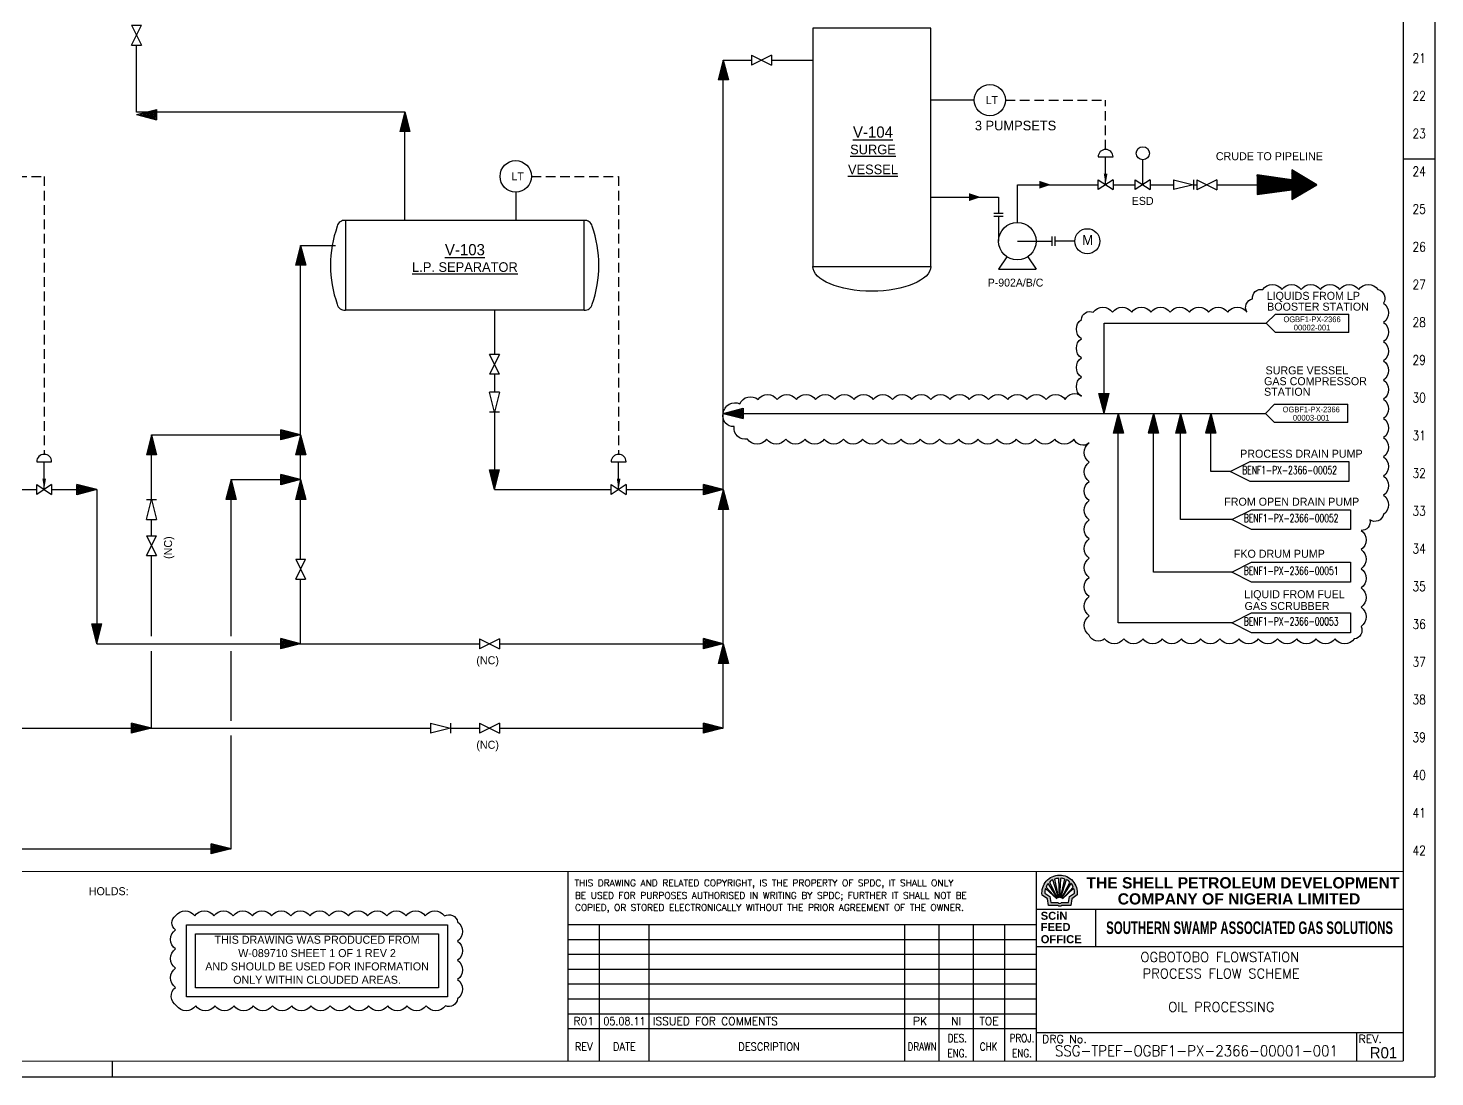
# Model space of a CAD drawing. Extents: x 2850 to 3666, y 110 to 684.
# Drawn here: x 3227 to 3666.4, y 110 to 437.7 of the extents above; entities that cross this region are included whole.
import ezdxf
from ezdxf.enums import TextEntityAlignment as Align

# ---------------------------------------------------------------- set-up
doc = ezdxf.new("R2010")
doc.units = 0
doc.header["$LTSCALE"] = 12
doc.header["$MEASUREMENT"] = 0
doc.linetypes.add('HIDDEN', pattern=[0.375, 0.25, -0.125])
for name, color, linetype in [('12', 32, 'Continuous'), ('3', 4, 'Continuous'), ('33', 33, 'Continuous'), ('5', 3, 'Continuous'), ('6', 6, 'Continuous'), ('DIMENSION', 7, 'Continuous'), ('GENERAL', 7, 'Continuous'), ('GRA', 7, 'Continuous'), ('TEXTS', 7, 'Continuous')]:
    doc.layers.add(name, color=color, linetype=linetype)
doc.styles.add('BALLTXT', font='ROMANS', dxfattribs={"width": 0.8})
doc.styles.add('NOST', font='swissb.ttf')
doc.styles.add('RESFT', font='romans')
doc.styles.add('ROMANS', font='ROMANS.shx')
doc.styles.add('SBLD', font='swissb.ttf')
doc.styles.add('SOI', font='soi.shx')
doc.styles.add('Std', font='simplex.shx')

# ---------------------------------------------------------------- blocks, each defined once
blk = doc.blocks.new('EP_A1.FEED')
at = {"linetype": 'Continuous'}
h = blk.add_hatch(color=1, dxfattribs=at)
h.paths.add_polyline_path([(699.05, 63.03, 0.450461), (693.62, 56.81), (695.3, 55.63), (695.66, 53.52), (698.52, 53.52, 0.401177), (699.71, 53.52), (702.56, 53.52), (702.92, 55.63), (704.56, 56.87, 0.450475)])
h.paths.add_polyline_path([(700.69, 61.72), (699.41, 55.95), (701.16, 61.51, -0.25627), (702.27, 60.73), (699.72, 55.83), (702.62, 60.38, -0.218552), (703.32, 59.27), (700, 55.64), (703.47, 58.83, -0.158008), (703.69, 57.42), (702.16, 56.31), (701.84, 54.43), (699.72, 54.43, -0.401154), (698.52, 54.43), (696.38, 54.43), (696.06, 56.31), (694.48, 57.42, -0.15899), (694.7, 58.83), (698.18, 55.64), (694.86, 59.27, -0.16174), (695.56, 60.38), (698.46, 55.83), (695.91, 60.73, -0.223475), (697.01, 61.51), (698.77, 55.95), (697.48, 61.72, -0.166601), (698.83, 62), (699.09, 55.99), (699.35, 62, -0.220437)], flags=16)
at = {"color": 4, "linetype": 'Continuous'}
for p, q in [((816.31, 573.67), (816.31, 0)), ((710.29, 52.39), (710.29, 40.7)), ((570.92, 4.91), (570.89, 47.6)), ((791.87, 13.87), (791.87, 4.91)), ((0, 0), (816.31, 0))]:
    blk.add_line(p, q, dxfattribs=at)
at = {"color": 4, "linetype": 'Continuous', "const_width": 0.393, "flags": 128}
for points in [[(806.48, 568.76), (806.48, 4.91)], [(9.82, 64.17), (806.48, 64.15)], [(545.5, 4.92), (545.5, 64.18)], [(691.8, 4.91), (691.8, 64.15)], [(9.82, 4.91), (806.48, 4.91)]]:
    blk.add_lwpolyline(points, dxfattribs=at)
at = {"color": 4, "linetype": 'Continuous', "flags": 128}
for points in [[(806.48, 286.84), (816.31, 286.84)], [(691.78, 52.39), (806.47, 52.39)], [(545.5, 47.6), (691.84, 47.6)], [(555.41, 4.91), (555.41, 47.6)], [(650.72, 4.91), (650.72, 47.6)], [(661.44, 4.91), (661.44, 47.6)], [(672.15, 4.91), (672.15, 47.6)], [(681.98, 4.91), (681.98, 47.6)], [(545.5, 42.95), (691.84, 42.95)], [(691.78, 40.7), (806.47, 40.7)], [(545.5, 38.31), (691.84, 38.31)], [(545.5, 33.67), (691.84, 33.67)], [(545.5, 29.02), (691.84, 29.02)], [(545.5, 29.02), (691.84, 29.02)], [(545.5, 24.38), (691.84, 24.38)], [(545.5, 19.73), (691.84, 19.73)], [(545.5, 15.09), (691.84, 15.09)], [(691.78, 13.87), (806.47, 13.87)]]:
    blk.add_lwpolyline(points, dxfattribs=at)
at = {"color": 1, "linetype": 'Continuous', "flags": 128}
blk.add_lwpolyline([(702.56, 53.52), (699.71, 53.52, -0.401177), (698.52, 53.52), (695.66, 53.52), (695.3, 55.63), (693.62, 56.81, -0.450461), (699.05, 63.03, -0.450475), (704.56, 56.87), (702.92, 55.63)], format="xyb", close=True, dxfattribs=at)
at = {"color": 2, "linetype": 'Continuous', "flags": 128}
blk.add_lwpolyline([(699.72, 54.43), (701.84, 54.43), (702.16, 56.31), (703.69, 57.42, 0.158008), (703.47, 58.83), (700, 55.64), (703.32, 59.27, 0.218552), (702.62, 60.38), (699.72, 55.83), (702.27, 60.73, 0.25627), (701.16, 61.51), (699.41, 55.95), (700.69, 61.72, 0.220437), (699.35, 62), (699.09, 55.99), (698.83, 62, 0.166601), (697.48, 61.72), (698.77, 55.95), (697.01, 61.51, 0.223475), (695.91, 60.73), (698.46, 55.83), (695.56, 60.38, 0.16174), (694.86, 59.27), (698.18, 55.64), (694.7, 58.83, 0.15899), (694.48, 57.42), (696.06, 56.31), (696.38, 54.43), (698.52, 54.43, 0.401154)], format="xyb", close=True, dxfattribs=at)
at = {"color": 7, "linetype": 'Continuous', "flags": 128}
blk.add_lwpolyline([(403.24, 0), (403.24, 4.91)], dxfattribs=at)
at = {"color": 32, "style": 'RESFT', "width": 0.833333}
for s, p in [('21', (811.39, 318.27)), ('22', (811.39, 306.48)), ('23', (811.39, 294.7)), ('24', (811.39, 282.91)), ('25', (811.39, 271.12)), ('26', (811.39, 259.33)), ('27', (811.39, 247.54)), ('28', (811.39, 235.76)), ('29', (811.39, 223.97)), ('30', (811.39, 212.18)), ('31', (811.39, 200.39)), ('32', (811.39, 188.61)), ('33', (811.39, 176.82)), ('34', (811.39, 165.03)), ('35', (811.39, 153.24)), ('36', (811.39, 141.45)), ('37', (811.39, 129.67)), ('38', (811.39, 117.88)), ('39', (811.39, 106.09)), ('40', (811.39, 94.3)), ('41', (811.39, 82.51)), ('42', (811.39, 70.73))]:
    blk.add_text(s, height=2.947, dxfattribs=at).set_placement(p, align=Align.MIDDLE_CENTER)
at = {"color": 7, "linetype": 'Continuous'}
for s, height, style, p in [('THIS DRAWING AND RELATED COPYRIGHT, IS THE PROPERTY OF SPDC, IT SHALL ONLY', 2.0629, 'Std', (547.56, 59.54)), ('THE SHELL PETROLEUM DEVELOPMENT ', 3.5, 'NOST', (707.44, 58.87)), ('BE USED FOR PURPOSES AUTHORISED IN WRITING BY SPDC; FURTHER IT SHALL NOT BE', 2.0629, 'Std', (547.67, 55.64)), ('COMPANY OF NIGERIA LIMITED', 3.5, 'NOST', (717.23, 53.85)), ('COPIED, OR STORED ELECTRONICALLY WITHOUT THE PRIOR AGREEMENT OF THE OWNER.', 2.0629, 'Std', (547.7, 51.88)), ('SCiN', 2.5, 'SBLD', (693.18, 49.07)), ('OFFICE', 2.5, 'SBLD', (693.18, 41.76)), ('FEED', 2.5, 'SBLD', (693.18, 45.58))]:
    blk.add_text(s, height=height, dxfattribs=dict(at, style=style)).set_placement(p)
at = {"color": 1, "linetype": 'Continuous', "style": 'Std'}
for s, width, p in [('DES.', 0.8, (667.13, 12.1)), ('PROJ.', 0.8, (687.33, 12.1)), ('REV', 0.9, (550.45, 9.44)), ('DATE', 0.9, (563.16, 9.44)), ('DESCRIPTION', 0.9, (608.32, 9.44)), ('DRAWN', 0.8, (656.14, 9.44)), ('CHK', 0.8, (676.9, 9.44)), ('ENG.', 0.8, (667.13, 7.39)), ('ENG.', 0.8, (687.33, 7.39))]:
    blk.add_text(s, height=2.5, dxfattribs=dict(at, width=width)).set_placement(p, align=Align.MIDDLE)
for s, p in [('DRG No.', (693.63, 10.57)), ('REV.', (792.46, 10.58))]:
    blk.add_text(s, height=2.5, dxfattribs=at).set_placement(p)
at = {"color": 7, "linetype": 'Continuous', "style": 'Std'}
for tag, p, height in [('REFDWG1', (12.03, 48.38), 2.5), ('REFDWG2', (12.03, 41.5), 2.5), ('REVDESC7', (572.01, 44.05), 2.46), ('REVDESC6', (572.01, 39.4), 2.46), ('REFDWG3', (12.03, 34.63), 2.5), ('REVDESC5', (572.01, 34.76), 2.46), ('REVDESC4', (572.1, 30.12), 2.46), ('REFDWG4', (12.03, 27.75), 2.5), ('REVDESC3', (572.01, 25.47), 2.46), ('REFDWG5', (12.03, 20.87), 2.5), ('REVDESC2', (572.01, 20.83), 2.46), ('REVDESC1', (572.01, 16.18), 2.46), ('REFDWG6', (12.03, 14), 2.5), ('REFDWG7', (12.03, 7.12), 2.5)]:
    blk.add_attdef(tag, p, '', height=height, dxfattribs=at)
at = {"color": 7, "linetype": 'Continuous', "style": 'Std', "width": 0.9}
for tag, p in [('REFDWGNUM1', (99.94, 48.38)), ('REFDWGNUM2', (99.94, 41.5)), ('REFDWGNUM3', (99.94, 34.63)), ('REFDWGNUM4', (99.94, 27.75)), ('REFDWGNUM5', (99.94, 20.87)), ('REFDWGNUM6', (99.94, 14)), ('REFDWGNUM7', (99.94, 7.12))]:
    blk.add_attdef(tag, p, '', height=2.5, dxfattribs=at)
at = {"color": 7, "linetype": 'Continuous'}
for tag, height, style, p in [('PROJECT', 5, 'SBLD', (758.43, 44.63)), ('ENG.7', 2.46, 'Std', (687.51, 44.05)), ('ENG.6', 2.46, 'Std', (687.51, 39.4)), ('ENG.5', 2.46, 'Std', (687.51, 34.76)), ('ENG.4', 2.46, 'Std', (687.6, 30.12)), ('ENG.3', 2.46, 'Std', (687.51, 25.47)), ('ENG.2', 2.46, 'Std', (687.51, 20.83)), ('ENG.1', 2.46, 'Std', (687.51, 16.18))]:
    blk.add_attdef(tag, text='', height=height, dxfattribs=dict(at, style=style)).set_placement(p, align=Align.CENTER)
for tag, height, style, p in [('REVNUM7', 2.46, 'Std', (550.45, 45.28)), ('REVBY7', 2.46, 'Std', (655.5, 45.28)), ('REVCHK7', 2.46, 'Std', (666.8, 45.28)), ('REVAPP7', 2.46, 'Std', (677.06, 45.28)), ('REVNUM6', 2.46, 'Std', (550.45, 40.63)), ('REVBY6', 2.46, 'Std', (655.5, 40.63)), ('REVCHK6', 2.46, 'Std', (666.8, 40.63)), ('REVAPP6', 2.46, 'Std', (677.06, 40.63)), ('REVNUM5', 2.46, 'Std', (550.45, 35.99)), ('REVBY5', 2.46, 'Std', (655.5, 35.99)), ('REVCHK5', 2.46, 'Std', (666.8, 35.99)), ('REVAPP5', 2.46, 'Std', (677.06, 35.99)), ('TITLE1', 3, 'RESFT', (749.13, 37.43)), ('REVNUM4', 2.46, 'Std', (550.54, 31.34)), ('REVBY4', 2.46, 'Std', (655.59, 31.34)), ('REVCHK4', 2.46, 'Std', (666.88, 31.34)), ('REVAPP4', 2.46, 'Std', (677.15, 31.34)), ('TITLE2', 3, 'RESFT', (749.55, 32.28)), ('REVNUM3', 2.46, 'Std', (550.45, 26.7)), ('REVBY3', 2.46, 'Std', (655.5, 26.7)), ('REVCHK3', 2.46, 'Std', (666.8, 26.7)), ('REVAPP3', 2.46, 'Std', (677.06, 26.7)), ('TITLE3', 3, 'RESFT', (749.55, 27.08)), ('REVNUM2', 2.46, 'Std', (550.45, 22.05)), ('REVBY2', 2.46, 'Std', (655.5, 22.05)), ('REVCHK2', 2.46, 'Std', (666.8, 22.05)), ('REVAPP2', 2.46, 'Std', (677.06, 22.05)), ('TITLE4', 3, 'RESFT', (749.61, 21.85)), ('REVNUM1', 2.46, 'Std', (550.45, 17.41)), ('REVBY1', 2.46, 'Std', (655.5, 17.41)), ('REVCHK1', 2.46, 'Std', (666.8, 17.41)), ('REVAPP1', 2.46, 'Std', (677.06, 17.41)), ('TITLE5', 3, 'RESFT', (749.55, 16.69))]:
    blk.add_attdef(tag, text='', height=height, dxfattribs=dict(at, style=style)).set_placement(p, align=Align.MIDDLE)
at = {"color": 7, "linetype": 'Continuous', "style": 'Std'}
for tag, width, p, p2 in [('REVDATE7', 0.729628, (556.59, 44.05), (569.73, 44.05)), ('REVDATE6', 0.734397, (556.59, 39.4), (569.73, 39.4)), ('REVDATE5', 0.729628, (556.59, 34.76), (569.73, 34.76)), ('REVDATE4', 0.72492, (556.68, 30.12), (569.82, 30.12)), ('REVDATE3', 0.729628, (556.59, 25.47), (569.73, 25.47)), ('REVDATE2', 0.729628, (556.59, 20.83), (569.73, 20.83)), ('REVDATE1', 0.774915, (556.59, 16.18), (569.73, 16.18))]:
    blk.add_attdef(tag, text='', height=2.46, dxfattribs=dict(at, width=width)).set_placement(p, p2, align=Align.FIT)
at = {"color": 7, "linetype": 'Continuous', "style": 'BALLTXT', "width": 0.9}
blk.add_attdef('EPDWGNO', text='', height=3.5, dxfattribs=at).set_placement((741.82, 6.43), align=Align.CENTER)
at = {"color": 7, "linetype": 'Continuous', "style": 'SOI'}
blk.add_attdef('REV', text='', height=3.5, dxfattribs=at).set_placement((800.25, 7.53), align=Align.MIDDLE_CENTER)
blk = doc.blocks.new('MF081')
at = {"layer": '3'}
for p, q in [((0, 0.0625), (0, -0.0625)), ((0, 0.0625), (0.25, -0.0625)), ((0.25, 0.0625), (0, -0.0625)), ((0.25, 0.0625), (0.25, -0.0625))]:
    blk.add_line(p, q, dxfattribs=at)
blk = doc.blocks.new('MAJARROW')
at = {"layer": '3'}
for p, q in [((0, 0), (0.25, 0.064)), ((0, 0), (0.25, -0.064)), ((0.041, 0), (0.24, 0.051)), ((0.041, 0), (0.24, -0.051)), ((0.082, 0), (0.23, 0.038)), ((0.082, 0), (0.23, -0.038)), ((0.123, 0), (0.22, 0.025)), ((0.123, 0), (0.22, -0.025)), ((0.164, 0), (0.21, 0.012)), ((0.21, 0.012), (0.21, -0.012)), ((0.22, 0.025), (0.22, -0.025)), ((0.23, 0.038), (0.23, -0.038)), ((0.24, 0.051), (0.24, -0.051)), ((0.25, 0.064), (0.25, -0.064)), ((0.164, 0), (0.21, -0.012))]:
    blk.add_line(p, q, dxfattribs=at)
blk = doc.blocks.new('*X7')
for p, q in [((-0.312, 0.187), (-0.312, 0.187)), ((-0.312, 0.182), (-0.309, 0.186)), ((-0.312, 0.178), (-0.306, 0.184)), ((-0.312, 0.173), (-0.303, 0.182)), ((-0.312, 0.168), (-0.3, 0.18)), ((-0.312, 0.163), (-0.297, 0.178)), ((-0.75, 0.121), (-0.747, 0.125)), ((-0.75, 0.116), (-0.742, 0.124)), ((-0.75, 0.106), (-0.734, 0.123)), ((-0.75, 0.111), (-0.738, 0.123)), ((-0.75, 0.101), (-0.729, 0.122)), ((-0.75, 0.091), (-0.721, 0.121)), ((-0.75, 0.096), (-0.725, 0.121)), ((-0.75, 0.082), (-0.712, 0.12)), ((-0.75, 0.087), (-0.716, 0.12)), ((-0.75, 0.077), (-0.708, 0.119)), ((-0.75, 0.067), (-0.699, 0.118)), ((-0.75, 0.072), (-0.703, 0.118)), ((-0.75, 0.062), (-0.695, 0.117)), ((-0.75, 0.052), (-0.686, 0.116)), ((-0.75, 0.057), (-0.69, 0.116)), ((-0.75, 0.042), (-0.677, 0.115)), ((-0.75, 0.047), (-0.682, 0.115)), ((-0.75, 0.037), (-0.673, 0.114)), ((-0.75, 0.027), (-0.664, 0.113)), ((-0.75, 0.032), (-0.669, 0.113)), ((-0.75, 0.017), (-0.656, 0.112)), ((-0.75, 0.022), (-0.66, 0.112)), ((-0.75, 0.012), (-0.651, 0.111)), ((-0.75, 0.002), (-0.643, 0.11)), ((-0.75, 0.007), (-0.647, 0.11)), ((-0.75, -0.003), (-0.638, 0.109)), ((-0.75, -0.012), (-0.63, 0.108)), ((-0.75, -0.008), (-0.634, 0.108)), ((-0.75, -0.022), (-0.621, 0.107)), ((-0.75, -0.017), (-0.625, 0.107)), ((-0.75, -0.027), (-0.617, 0.106)), ((-0.75, -0.037), (-0.608, 0.105)), ((-0.75, -0.032), (-0.612, 0.105)), ((-0.75, -0.042), (-0.604, 0.104)), ((-0.75, -0.052), (-0.595, 0.103)), ((-0.75, -0.047), (-0.599, 0.103)), ((-0.75, -0.062), (-0.586, 0.102)), ((-0.75, -0.057), (-0.591, 0.102)), ((-0.75, -0.067), (-0.582, 0.101)), ((-0.75, -0.077), (-0.573, 0.1)), ((-0.75, -0.072), (-0.578, 0.1)), ((-0.75, -0.087), (-0.565, 0.099)), ((-0.75, -0.082), (-0.569, 0.099)), ((-0.75, -0.092), (-0.56, 0.098)), ((-0.75, -0.102), (-0.552, 0.097)), ((-0.75, -0.097), (-0.556, 0.097)), ((-0.75, -0.107), (-0.547, 0.096)), ((-0.75, -0.116), (-0.539, 0.095)), ((-0.75, -0.111), (-0.543, 0.095)), ((-0.75, -0.121), (-0.534, 0.094)), ((-0.748, -0.125), (-0.53, 0.094)), ((-0.743, -0.124), (-0.526, 0.093)), ((-0.737, -0.123), (-0.521, 0.092)), ((-0.731, -0.122), (-0.517, 0.092)), ((-0.725, -0.121), (-0.513, 0.091)), ((-0.72, -0.121), (-0.508, 0.09)), ((-0.714, -0.12), (-0.504, 0.09)), ((-0.708, -0.119), (-0.5, 0.089)), ((-0.702, -0.118), (-0.495, 0.089)), ((-0.696, -0.117), (-0.491, 0.088)), ((-0.691, -0.117), (-0.487, 0.087)), ((-0.685, -0.116), (-0.482, 0.087)), ((-0.679, -0.115), (-0.478, 0.086)), ((-0.673, -0.114), (-0.474, 0.086)), ((-0.668, -0.113), (-0.469, 0.085)), ((-0.662, -0.112), (-0.465, 0.084)), ((-0.656, -0.112), (-0.461, 0.084)), ((-0.65, -0.111), (-0.456, 0.083)), ((-0.645, -0.11), (-0.452, 0.082)), ((-0.639, -0.109), (-0.448, 0.082)), ((-0.633, -0.108), (-0.443, 0.081)), ((-0.627, -0.107), (-0.439, 0.081)), ((-0.621, -0.107), (-0.435, 0.08)), ((-0.616, -0.106), (-0.43, 0.079)), ((-0.61, -0.105), (-0.426, 0.079)), ((-0.604, -0.104), (-0.422, 0.078)), ((-0.598, -0.103), (-0.417, 0.077)), ((-0.593, -0.103), (-0.413, 0.077)), ((-0.587, -0.102), (-0.409, 0.076)), ((-0.581, -0.101), (-0.404, 0.076)), ((-0.575, -0.1), (-0.4, 0.075)), ((-0.569, -0.099), (-0.396, 0.074)), ((-0.564, -0.098), (-0.391, 0.074)), ((-0.558, -0.098), (-0.387, 0.073)), ((-0.552, -0.097), (-0.383, 0.073)), ((-0.546, -0.096), (-0.378, 0.072)), ((-0.541, -0.095), (-0.374, 0.071)), ((-0.535, -0.094), (-0.37, 0.071)), ((-0.529, -0.093), (-0.366, 0.07)), ((-0.523, -0.093), (-0.361, 0.069)), ((-0.517, -0.092), (-0.357, 0.069)), ((-0.512, -0.091), (-0.353, 0.068)), ((-0.506, -0.09), (-0.348, 0.068)), ((-0.5, -0.089), (-0.344, 0.067)), ((-0.494, -0.088), (-0.34, 0.066)), ((-0.489, -0.088), (-0.335, 0.066)), ((-0.483, -0.087), (-0.331, 0.065)), ((-0.477, -0.086), (-0.327, 0.065)), ((-0.471, -0.085), (-0.322, 0.064)), ((-0.465, -0.084), (-0.318, 0.063)), ((-0.46, -0.084), (-0.314, 0.063)), ((-0.454, -0.083), (-0.232, 0.139)), ((-0.448, -0.082), (-0.229, 0.137)), ((-0.442, -0.081), (-0.226, 0.135)), ((-0.437, -0.08), (-0.223, 0.134)), ((-0.431, -0.079), (-0.22, 0.132)), ((-0.425, -0.079), (-0.217, 0.13)), ((-0.419, -0.078), (-0.213, 0.128)), ((-0.414, -0.077), (-0.21, 0.126)), ((-0.408, -0.076), (-0.207, 0.124)), ((-0.402, -0.075), (-0.204, 0.123)), ((-0.396, -0.074), (-0.201, 0.121)), ((-0.39, -0.074), (-0.198, 0.119)), ((-0.385, -0.073), (-0.195, 0.117)), ((-0.379, -0.072), (-0.192, 0.115)), ((-0.373, -0.071), (-0.189, 0.113)), ((-0.367, -0.07), (-0.186, 0.111)), ((-0.362, -0.07), (-0.183, 0.11)), ((-0.356, -0.069), (-0.179, 0.108)), ((-0.35, -0.068), (-0.176, 0.106)), ((-0.344, -0.067), (-0.173, 0.104)), ((-0.338, -0.066), (-0.17, 0.102)), ((-0.333, -0.065), (-0.167, 0.1)), ((-0.327, -0.065), (-0.164, 0.098)), ((-0.321, -0.064), (-0.161, 0.097)), ((-0.315, -0.063), (-0.158, 0.095)), ((-0.312, 0.158), (-0.294, 0.176)), ((-0.312, 0.153), (-0.291, 0.174)), ((-0.312, 0.148), (-0.288, 0.173)), ((-0.312, 0.143), (-0.285, 0.171)), ((-0.312, 0.138), (-0.282, 0.169)), ((-0.312, 0.133), (-0.278, 0.167)), ((-0.312, 0.128), (-0.275, 0.165)), ((-0.312, 0.123), (-0.272, 0.163)), ((-0.312, 0.118), (-0.269, 0.161)), ((-0.312, 0.113), (-0.266, 0.16)), ((-0.312, 0.108), (-0.263, 0.158)), ((-0.312, 0.103), (-0.26, 0.156)), ((-0.312, 0.098), (-0.257, 0.154)), ((-0.312, 0.093), (-0.254, 0.152)), ((-0.312, 0.088), (-0.251, 0.15)), ((-0.312, 0.083), (-0.247, 0.148)), ((-0.312, 0.079), (-0.244, 0.147)), ((-0.312, 0.074), (-0.241, 0.145)), ((-0.312, 0.069), (-0.238, 0.143)), ((-0.312, 0.064), (-0.235, 0.141)), ((-0.312, -0.065), (-0.155, 0.093)), ((-0.312, -0.07), (-0.152, 0.091)), ((-0.312, -0.075), (-0.148, 0.089)), ((-0.312, -0.08), (-0.145, 0.087)), ((-0.312, -0.085), (-0.142, 0.085)), ((-0.312, -0.09), (-0.139, 0.084)), ((-0.312, -0.095), (-0.136, 0.082)), ((-0.312, -0.1), (-0.133, 0.08)), ((-0.312, -0.105), (-0.13, 0.078)), ((-0.312, -0.11), (-0.127, 0.076)), ((-0.312, -0.115), (-0.124, 0.074)), ((-0.312, -0.119), (-0.121, 0.072)), ((-0.312, -0.124), (-0.118, 0.071)), ((-0.312, -0.129), (-0.114, 0.069)), ((-0.312, -0.134), (-0.111, 0.067)), ((-0.312, -0.139), (-0.108, 0.065)), ((-0.312, -0.144), (-0.105, 0.063)), ((-0.312, -0.149), (-0.102, 0.061)), ((-0.312, -0.154), (-0.099, 0.059)), ((-0.312, -0.159), (-0.096, 0.058)), ((-0.312, -0.164), (-0.093, 0.056)), ((-0.312, -0.169), (-0.09, 0.054)), ((-0.312, -0.174), (-0.087, 0.052)), ((-0.312, -0.179), (-0.084, 0.05)), ((-0.312, -0.184), (-0.08, 0.048)), ((-0.309, -0.186), (-0.077, 0.046)), ((-0.297, -0.178), (-0.074, 0.045)), ((-0.285, -0.171), (-0.071, 0.043)), ((-0.272, -0.163), (-0.068, 0.041)), ((-0.26, -0.156), (-0.065, 0.039)), ((-0.247, -0.148), (-0.062, 0.037)), ((-0.235, -0.141), (-0.059, 0.035)), ((-0.223, -0.134), (-0.056, 0.033)), ((-0.21, -0.126), (-0.053, 0.032)), ((-0.198, -0.119), (-0.049, 0.03)), ((-0.186, -0.111), (-0.046, 0.028)), ((-0.173, -0.104), (-0.043, 0.026)), ((-0.161, -0.097), (-0.04, 0.024)), ((-0.148, -0.089), (-0.037, 0.022)), ((-0.136, -0.082), (-0.034, 0.02)), ((-0.124, -0.074), (-0.031, 0.019)), ((-0.111, -0.067), (-0.028, 0.017)), ((-0.099, -0.059), (-0.025, 0.015)), ((-0.087, -0.052), (-0.022, 0.013)), ((-0.074, -0.045), (-0.019, 0.011)), ((-0.062, -0.037), (-0.015, 0.009)), ((-0.049, -0.03), (-0.012, 0.007)), ((-0.037, -0.022), (-0.009, 0.006)), ((-0.025, -0.015), (-0.006, 0.004)), ((-0.012, -0.007), (-0.003, 0.002))]:
    blk.add_line(p, q)
blk = doc.blocks.new('A7')
at = {"layer": 'GRA', "color": 4}
for p, q in [((0, 0), (-0.3125, 0.1875)), ((-0.3125, 0.1875), (-0.3125, 0.0625)), ((-0.3125, 0.0625), (-0.75, 0.125)), ((-0.3125, -0.1875), (0, 0)), ((-0.75, -0.125), (-0.3125, -0.0625)), ((-0.3125, -0.0625), (-0.3125, -0.1875))]:
    blk.add_line(p, q, dxfattribs=at)
at = {"layer": 'GRA'}
blk.add_line((-0.75, 0.125), (-0.75, -0.125), dxfattribs=at)
at = {"layer": 'GRA', "color": 4}
blk.add_blockref('*X7', (0, 0), dxfattribs=at)
blk = doc.blocks.new('CPUM2')
for p, q in [((-7.5, 18), (-4.5, 18)), ((-7.5, 17), (-4.5, 17)), ((-6, 17), (-6, 9)), ((0, 9), (11, 9)), ((11, 10.5), (11, 7.5)), ((12, 10.5), (12, 7.5)), ((-3.33, 4.01), (-6, 0)), ((-6, 0), (6, 0)), ((3.33, 4.01), (6, 0))]:
    blk.add_line(p, q)
blk.add_circle((0, 9), 6)
blk = doc.blocks.new('ARROWH')
at = {"layer": 'DIMENSION', "color": 4}
blk.add_lwpolyline([(1.5, 0, 1, 0, 0), (0, 0, 0, 0, 0)], format="xyseb", dxfattribs=at)
blk = doc.blocks.new('FLOW_SHT_CONT2')
at = {"layer": '3'}
for p, q in [((0, 4), (-4, 0)), ((-4, 0), (0, -4)), ((32, 4), (0, 4)), ((32, 4), (32, -4)), ((0, -4), (32, -4))]:
    blk.add_line(p, q, dxfattribs=at)
at = {"layer": 'GENERAL', "color": 32, "style": 'SOI'}
for tag, p in [('DRAWINGNO', (16, 2)), ('DRAWINGNO2', (16, -2))]:
    blk.add_attdef(tag, text='', height=2.5, dxfattribs=at).set_placement(p, align=Align.MIDDLE_CENTER)

msp = doc.modelspace()

# ---------------------------------------------------------------- linework, layer by layer
at = {"color": 2, "linetype": 'HIDDEN'}
for p, q in [((3532.27, 415.18), (3563.52, 415.18)), ((3563.52, 399.77), (3563.52, 415.18)), ((3205.55, 391.37), (3231.97, 391.37)), ((3231.97, 391.37), (3231.97, 304.51)), ((3384.16, 391.37), (3411.4, 391.37)), ((3411.4, 391.37), (3411.4, 304.51))]:
    msp.add_line(p, q, dxfattribs=at)
at = {"linetype": 'Continuous'}
for points in [[(3639.52, 302.23), (3639.52, 296.05), (3608.64, 296.05), (3602.47, 299.14), (3608.64, 302.23)], [(3640, 287.23), (3640, 281.06), (3609.12, 281.06), (3602.95, 284.15), (3609.12, 287.23)], [(3640, 270.78), (3640, 264.6), (3609.12, 264.6), (3602.95, 267.69), (3609.12, 270.78)], [(3640, 254.98), (3640, 248.8), (3609.12, 248.8), (3602.95, 251.89), (3609.12, 254.98)]]:
    msp.add_lwpolyline(points, close=True, dxfattribs=at)
at = {"layer": '3'}
for p, q in [((3259.28, 432.39), (3262.39, 432.39)), ((3260.84, 411.44), (3260.84, 432.39)), ((3444.1, 364.48), (3444.1, 427.71)), ((3444.1, 427.71), (3452.91, 427.71)), ((3459.12, 427.71), (3472.08, 427.71)), ((3522.47, 415.18), (3508.88, 415.18)), ((3344.62, 411.44), (3260.84, 411.44)), ((3344.62, 377.57), (3344.62, 411.44)), ((3561.19, 397.44), (3565.85, 397.44)), ((3563.52, 388.76), (3563.52, 397.44)), ((3575.12, 388.76), (3575.12, 396.55)), ((3535.95, 376.97), (3535.95, 388.76)), ((3535.95, 388.76), (3561.19, 388.76)), ((3561.19, 387.21), (3561.19, 390.32)), ((3561.19, 390.32), (3565.85, 387.21)), ((3565.85, 390.32), (3561.19, 387.21)), ((3565.85, 390.32), (3565.85, 387.21)), ((3565.85, 388.76), (3572.8, 388.76)), ((3577.45, 390.32), (3572.8, 387.21)), ((3572.8, 390.32), (3577.45, 387.21)), ((3572.8, 387.21), (3572.8, 390.32)), ((3577.45, 390.32), (3577.45, 387.21)), ((3577.45, 388.76), (3584.74, 388.76)), ((3584.74, 390.32), (3584.74, 387.21)), ((3584.74, 390.32), (3590.96, 388.76)), ((3590.96, 388.76), (3584.74, 387.21)), ((3590.96, 390.32), (3590.96, 387.21)), ((3590.96, 388.76), (3592.03, 388.76)), ((3598.25, 388.76), (3629.46, 388.76)), ((3379.26, 386.48), (3379.26, 377.57)), ((3508.88, 384.87), (3530.09, 384.87)), ((3530.09, 384.87), (3530.09, 379.91)), ((3312.08, 369.81), (3310.5, 363.58)), ((3312.08, 369.81), (3322.95, 369.81)), ((3312.08, 357.38), (3312.08, 369.81)), ((3312.08, 369.81), (3313.66, 363.58)), ((3312.08, 368.79), (3310.82, 363.83)), ((3312.08, 367.77), (3311.14, 364.08)), ((3312.08, 366.76), (3311.47, 364.33)), ((3312.08, 365.74), (3311.79, 364.58)), ((3312.08, 368.79), (3313.34, 363.83)), ((3312.08, 367.77), (3313.02, 364.08)), ((3312.08, 366.76), (3312.69, 364.33)), ((3312.08, 365.74), (3312.37, 364.58)), ((3313.66, 363.58), (3310.5, 363.58)), ((3313.34, 363.83), (3310.82, 363.83)), ((3313.02, 364.08), (3311.14, 364.08)), ((3312.69, 364.33), (3311.47, 364.33)), ((3312.37, 364.58), (3311.79, 364.58)), ((3444.1, 218.96), (3444.1, 364.48)), ((3312.08, 271.77), (3312.08, 357.38)), ((3372.65, 349.62), (3372.65, 335.73)), ((3372.65, 329.51), (3372.65, 323.95)), ((3372.65, 317.74), (3371.1, 323.95)), ((3374.21, 323.95), (3371.1, 323.95)), ((3374.21, 323.95), (3372.65, 317.74)), ((3374.21, 317.74), (3371.1, 317.74)), ((3372.65, 317.74), (3372.65, 297.42)), ((3265.48, 310.6), (3312.08, 310.6)), ((3265.48, 290.4), (3265.48, 310.6)), ((3229.64, 302.18), (3234.3, 302.18)), ((3231.97, 293.51), (3231.97, 302.18)), ((3409.07, 302.18), (3413.73, 302.18)), ((3411.4, 293.51), (3411.4, 302.18)), ((3229.64, 291.96), (3229.64, 295.06)), ((3229.64, 295.06), (3234.3, 291.96)), ((3234.3, 295.06), (3229.64, 291.96)), ((3234.3, 295.06), (3234.3, 291.96)), ((3290.33, 296.62), (3312.08, 296.62)), ((3290.33, 247.69), (3290.33, 296.62)), ((3413.73, 295.06), (3409.07, 291.96)), ((3409.07, 295.06), (3413.73, 291.96)), ((3409.07, 291.96), (3409.07, 295.06)), ((3413.73, 295.06), (3413.73, 291.96)), ((3194.04, 293.51), (3229.64, 293.51)), ((3234.3, 293.51), (3248.4, 293.51)), ((3248.4, 293.51), (3248.4, 245.36)), ((3263.93, 284.19), (3265.48, 290.4)), ((3263.93, 290.4), (3267.04, 290.4)), ((3265.48, 290.4), (3267.04, 284.19)), ((3372.65, 293.51), (3409.07, 293.51)), ((3413.73, 293.51), (3444.1, 293.51)), ((3263.93, 284.19), (3267.04, 284.19)), ((3265.48, 279.09), (3265.48, 284.19)), ((3265.48, 247.69), (3265.48, 272.88)), ((3312.08, 245.36), (3312.08, 265.55)), ((3248.4, 245.36), (3367.99, 245.36)), ((3265.48, 218.96), (3265.48, 243.03)), ((3290.33, 221.29), (3290.33, 243.03)), ((3374.21, 245.36), (3444.1, 245.36)), ((3352.66, 220.51), (3358.87, 218.96)), ((3352.66, 220.51), (3352.66, 217.4)), ((3358.87, 220.51), (3358.87, 217.4)), ((3091.53, 218.96), (3352.66, 218.96)), ((3290.33, 181.27), (3290.33, 216.63)), ((3358.87, 218.96), (3352.66, 217.4)), ((3358.87, 218.96), (3367.99, 218.96)), ((3374.21, 218.96), (3444.1, 218.96)), ((2967.62, 181.27), (3290.33, 181.27))]:
    msp.add_line(p, q, dxfattribs=at)
at = {"layer": '3', "color": 7, "linetype": 'Continuous'}
msp.add_line((3553.89, 371.11), (3547.68, 371.11), dxfattribs=at)
at = {"layer": '3'}
msp.add_lwpolyline([(3444.1, 317.31, -0.520567), (3449.3, 320.29, -0.520567), (3454.94, 321.64, -0.520567), (3460.94, 321.64, -0.520567), (3466.94, 321.64, -0.520567), (3472.94, 321.64, -0.520567), (3478.94, 321.64, -0.520567), (3484.94, 321.64, -0.520567), (3490.94, 321.64, -0.520567), (3496.94, 321.64, -0.520567), (3502.94, 321.64, -0.520567), (3508.94, 321.64, -0.520567), (3514.94, 321.64, -0.520567), (3520.94, 321.64, -0.520567), (3526.94, 321.64, -0.520567), (3532.94, 321.64, -0.520567), (3538.94, 321.64, -0.520567), (3544.94, 321.64, -0.520567), (3550.94, 321.64, -0.520567), (3555.94, 322.65, -0.520567), (3555.94, 328.65, -0.520567), (3555.94, 334.65, -0.520567), (3555.94, 340.65, -0.520567), (3555.94, 346.65, -0.520567), (3559.68, 348.9, -0.520567), (3565.68, 348.9, -0.520567), (3571.68, 348.9, -0.520567), (3577.68, 348.9, -0.520567), (3583.68, 348.9, -0.520567), (3589.68, 348.9, -0.520567), (3595.68, 348.9, -0.520567), (3601.68, 348.9, -0.520567), (3607.68, 348.9, -0.520567), (3609.45, 353.14, -0.520567), (3612.6, 355.99, -0.520567), (3618.6, 355.99, -0.520567), (3624.6, 355.99, -0.520567), (3630.6, 355.99, -0.520567), (3636.6, 355.99, -0.520567), (3642.6, 355.99, -0.520567), (3648.6, 355.99, -0.520567), (3650.35, 351.74, -0.520567), (3650.35, 345.74, -0.520567), (3650.35, 339.74, -0.520567), (3650.35, 333.74, -0.520567), (3650.35, 327.74, -0.520567), (3650.35, 321.74, -0.520567), (3650.35, 315.74, -0.520567), (3650.35, 309.74, -0.520567), (3650.35, 303.74, -0.520567), (3650.35, 297.74, -0.520567), (3650.35, 291.74, -0.520567), (3650.35, 285.74, -0.520567), (3646.07, 284.02, -0.520567), (3643.32, 280.77, -0.520567), (3643.32, 274.77, -0.520567), (3643.32, 268.77, -0.520567), (3643.32, 262.77, -0.520567), (3643.32, 256.77, -0.520567), (3643.32, 250.77, -0.520567), (3641.21, 246.88, -0.520567), (3635.21, 246.88, -0.520567), (3629.21, 246.88, -0.520567), (3623.21, 246.88, -0.520567), (3617.21, 246.88, -0.520567), (3611.21, 246.88, -0.520567), (3605.21, 246.88, -0.520567), (3599.21, 246.88, -0.520567), (3593.21, 246.88, -0.520567), (3587.21, 246.88, -0.520567), (3581.21, 246.88, -0.520567), (3575.21, 246.88, -0.520567), (3569.21, 246.88, -0.520567), (3563.21, 246.88, -0.520567), (3558.4, 248.07, -0.520567), (3558.4, 254.07, -0.520567), (3558.4, 260.07, -0.520567), (3558.4, 266.07, -0.520567), (3558.4, 272.07, -0.520567), (3558.4, 278.07, -0.520567), (3558.4, 284.07, -0.520567), (3558.4, 290.07, -0.520567), (3558.4, 296.07, -0.520567), (3558.4, 302.07, -0.520567), (3558.4, 308.07, -0.520567), (3553.63, 309.3, -0.520567), (3547.63, 309.3, -0.520567), (3541.63, 309.3, -0.520567), (3535.63, 309.3, -0.520567), (3529.63, 309.3, -0.520567), (3523.63, 309.3, -0.520567), (3517.63, 309.3, -0.520567), (3511.63, 309.3, -0.520567), (3505.63, 309.3, -0.520567), (3499.63, 309.3, -0.520567), (3493.63, 309.3, -0.520567), (3487.63, 309.3, -0.520567), (3481.63, 309.3, -0.520567), (3475.63, 309.3, -0.520567), (3469.63, 309.3, -0.520567), (3463.63, 309.3, -0.520567), (3457.63, 309.3, -0.520567), (3451.63, 309.3, -0.520567), (3447.48, 313.23, -0.520567), (3444.1, 317.31, -0.520567)], format="xyb", dxfattribs=at)
msp.add_lwpolyline([(3273, 160.32, -0.520567), (3279, 160.32, -0.520567), (3285, 160.32, -0.520567), (3291, 160.32, -0.520567), (3297, 160.32, -0.520567), (3303, 160.32, -0.520567), (3309, 160.32, -0.520567), (3315, 160.32, -0.520567), (3321, 160.32, -0.520567), (3327, 160.32, -0.520567), (3333, 160.32, -0.520567), (3339, 160.32, -0.520567), (3345, 160.32, -0.520567), (3351, 160.32, -0.520567), (3357, 160.32, -0.520567), (3361.12, 158.44, -0.520567), (3361.12, 152.44, -0.520567), (3361.12, 146.44, -0.520567), (3361.12, 140.44, -0.520567), (3361.12, 134.44, -0.520567), (3357.29, 132.27, -0.520567), (3351.29, 132.27, -0.520567), (3345.29, 132.27, -0.520567), (3339.29, 132.27, -0.520567), (3333.29, 132.27, -0.520567), (3327.29, 132.27, -0.520567), (3321.29, 132.27, -0.520567), (3315.29, 132.27, -0.520567), (3309.29, 132.27, -0.520567), (3303.29, 132.27, -0.520567), (3297.29, 132.27, -0.520567), (3291.29, 132.27, -0.520567), (3285.29, 132.27, -0.520567), (3279.29, 132.27, -0.520567), (3273.29, 132.27, -0.520567), (3273, 137.98, -0.520567), (3273, 143.98, -0.520567), (3273, 149.98, -0.520567), (3273, 155.98, -0.520567)], format="xyb", close=True, dxfattribs=at)
for points in [[(3276.44, 157.49), (3357.96, 157.49), (3357.96, 135), (3276.44, 135)], [(3279.25, 154.68), (3355.15, 154.68), (3355.15, 137.81), (3279.25, 137.81)]]:
    msp.add_lwpolyline(points, close=True, dxfattribs=at)
for centre, radius in [((3527.37, 415.18), 4.9), ((3575.16, 398.59), 2.05), ((3379.26, 391.37), 4.9)]:
    msp.add_circle(centre, radius, dxfattribs=at)
for centre in [(3563.52, 397.44), (3231.97, 302.18), (3411.4, 302.18)]:
    msp.add_arc(centre, 2.33, 0, 180, dxfattribs=at)
for points in [[(3564.1, 392.2), (3562.95, 392.2), (3563.52, 388.76)], [(3232.54, 296.95), (3231.4, 296.95), (3231.97, 293.51)], [(3411.97, 296.95), (3410.83, 296.95), (3411.4, 293.51)]]:
    msp.add_solid(points, dxfattribs=at)
at = {"layer": '33', "color": 1}
for p, q in [((3563.03, 317.31), (3563.03, 345.48)), ((3563.03, 345.48), (3613.7, 345.48)), ((3444.1, 317.31), (3613.44, 317.31)), ((3567.48, 251.89), (3567.48, 317.31)), ((3578.44, 267.69), (3578.44, 317.31)), ((3586.94, 284.15), (3586.94, 317.31)), ((3596.35, 299.14), (3596.35, 317.31)), ((3602.47, 299.14), (3596.35, 299.14)), ((3602.95, 284.15), (3586.94, 284.15)), ((3602.95, 267.69), (3578.44, 267.69)), ((3602.95, 251.89), (3567.48, 251.89))]:
    msp.add_line(p, q, dxfattribs=at)
at = {"layer": '5', "color": 3}
for p, q in [((3472.08, 437.68), (3472.08, 363.25)), ((3508.88, 437.68), (3472.08, 437.68)), ((3508.88, 363.25), (3508.88, 437.68)), ((3400.61, 377.57), (3326.06, 377.57)), ((3326.06, 377.57), (3326.06, 349.62)), ((3400.61, 349.62), (3400.61, 377.57)), ((3472.08, 363.25), (3508.88, 363.25)), ((3326.06, 349.62), (3400.61, 349.62))]:
    msp.add_line(p, q, dxfattribs=at)
msp.add_circle((3557.8, 371.11), 3.91, dxfattribs=at)
for centre, radius, start, end in [((3357.99, 363.59), 36.57, 160.5479, 199.4521), ((3325.76, 375.29), 2.31, 82.5915, 167.8688), ((3400.91, 375.29), 2.31, 12.1312, 97.4085), ((3368.68, 363.59), 36.57, 340.5479, 19.4521), ((3325.76, 351.9), 2.31, 192.1312, 277.4085), ((3400.91, 351.9), 2.31, 262.5915, 347.8688)]:
    msp.add_arc(centre, radius, start, end, dxfattribs=at)
at = {"layer": '5', "color": 3, "extrusion": (0, 0, -1)}
msp.add_ellipse((3490.48, 363.25), major_axis=(-18.4, 0), ratio=0.421624, start_param=3.141593, end_param=6.283185, dxfattribs=at)

# ---------------------------------------------------------------- block references
at = {"layer": '3', "xscale": 2.442958978723709, "yscale": 2.442958978723368, "zscale": 2.442958978723406, "rotation": 180}
for p in [(3546.44, 388.76), (3524.54, 384.87)]:
    msp.add_blockref('ARROWH', p, dxfattribs=at)
at = {"layer": '5', "color": 3, "xscale": 0.9771835914976919, "yscale": 0.9771835914893927, "zscale": 0.9771835914893626}
msp.add_blockref('CPUM2', (3535.95, 362.32), dxfattribs=at)
at = {"layer": '6', "color": 4}
ref = msp.add_blockref('EP_A1.FEED', (2850.07, 110.03), dxfattribs=at)
ref.add_attrib('PROJECT', 'SOUTHERN SWAMP ASSOCIATED GAS SOLUTIONS', dxfattribs={"layer": '0', "color": 7, "linetype": 'Continuous', "height": 3.9293, "style": 'SBLD', "width": 0.65}).set_placement((3608.49, 154.66), align=Align.CENTER)
ref.add_attrib('TITLE1', 'OGBOTOBO FLOWSTATION', dxfattribs={"layer": '0', "color": 7, "linetype": 'Continuous', "height": 3, "style": 'RESFT'}).set_placement((3599.2, 147.45), align=Align.MIDDLE)
ref.add_attrib('TITLE2', 'PROCESS FLOW SCHEME', dxfattribs={"layer": '0', "color": 7, "linetype": 'Continuous', "height": 3, "style": 'RESFT'}).set_placement((3599.61, 142.31), align=Align.MIDDLE)
ref.add_attrib('TITLE4', 'OIL PROCESSING', dxfattribs={"layer": '0', "color": 7, "linetype": 'Continuous', "height": 3, "style": 'RESFT'}).set_placement((3599.68, 131.88), align=Align.MIDDLE)
ref.add_attrib('EPDWGNO', 'SSG-TPEF-OGBF1-PX-2366-00001-001', dxfattribs={"layer": '0', "color": 7, "linetype": 'Continuous', "height": 3.4, "style": 'BALLTXT', "width": 0.9}).set_placement((3591.89, 116.46), align=Align.CENTER)
ref.add_attrib('REV', 'R01', dxfattribs={"layer": '0', "color": 7, "linetype": 'Continuous', "height": 3.5, "style": 'SOI'}).set_placement((3650.32, 117.56), align=Align.MIDDLE_CENTER)
ref.add_attrib('REVNUM1', 'R01', dxfattribs={"layer": '0', "color": 7, "linetype": 'Continuous', "height": 2.456, "style": 'Std'}).set_placement((3400.52, 127.44), align=Align.MIDDLE)
ref.add_attrib('REVDATE1', '05.08.11', dxfattribs={"layer": '0', "color": 7, "linetype": 'Continuous', "height": 2.456, "style": 'Std', "width": 0.928617}).set_placement((3406.66, 126.21), (3419.8, 126.21), align=Align.FIT)
ref.add_attrib('REVDESC1', 'ISSUED FOR COMMENTS', (3422.07, 126.21), dxfattribs={"layer": '0', "color": 7, "linetype": 'Continuous', "height": 2.4558, "style": 'Std'})
ref.add_attrib('REVBY1', 'PK', dxfattribs={"layer": '0', "color": 7, "linetype": 'Continuous', "height": 2.456, "style": 'Std'}).set_placement((3505.56, 127.44), align=Align.MIDDLE)
ref.add_attrib('REVCHK1', 'NI', dxfattribs={"layer": '0', "color": 7, "linetype": 'Continuous', "height": 2.456, "style": 'Std'}).set_placement((3516.86, 127.44), align=Align.MIDDLE)
ref.add_attrib('REVAPP1', 'TOE', dxfattribs={"layer": '0', "color": 7, "linetype": 'Continuous', "height": 2.456, "style": 'Std'}).set_placement((3527.13, 127.44), align=Align.MIDDLE)
at = {"layer": '6', "color": 1, "yscale": 24.85106382978725, "zscale": 24.85106382978724}
for name, p, xscale, rotation in [('MF081', (3260.84, 432.39), 24.85106382978725, 90), ('MAJARROW', (3444.1, 427.71), 24.85106382978725, 270), ('MAJARROW', (3344.62, 411.55), 24.85106382978725, 270), ('MF081', (3372.65, 335.73), 24.85106382978725, 270), ('MAJARROW', (3563.03, 317.31), 24.85106382978725, 90), ('MAJARROW', (3567.48, 317.31), 24.85106382978725, 270), ('MAJARROW', (3578.44, 317.31), 24.85106382978725, 270), ('MAJARROW', (3586.94, 317.31), 24.85106382978725, 270), ('MAJARROW', (3596.35, 317.31), 24.85106382978725, 270), ('MAJARROW', (3312.08, 310.6), 24.85106382978654, 180), ('MAJARROW', (3265.48, 310.6), 24.85106382978725, 270), ('MAJARROW', (3312.08, 310.6), 24.85106382978725, 270), ('MAJARROW', (3372.65, 293.51), 24.85106382978725, 90), ('MAJARROW', (3248.4, 293.51), 24.85106382978654, 180), ('MAJARROW', (3290.33, 296.62), 24.85106382978725, 270), ('MAJARROW', (3312.08, 296.62), 24.85106382978654, 180), ('MAJARROW', (3312.08, 296.62), 24.85106382978725, 270), ('MAJARROW', (3444.1, 293.51), 24.85106382978654, 180), ('MAJARROW', (3444.1, 293.51), 24.85106382978725, 270), ('MF081', (3265.48, 272.88), 24.85106382978725, 90), ('MF081', (3312.08, 265.55), 24.85106382978725, 90), ('MAJARROW', (3248.4, 245.36), 24.85106382978725, 90), ('MAJARROW', (3312.08, 245.36), 24.85106382978654, 180), ('MAJARROW', (3444.1, 245.36), 24.85106382978654, 180), ('MAJARROW', (3444.1, 245.36), 24.85106382978725, 270), ('MAJARROW', (3265.48, 218.96), 24.85106382978654, 180), ('MAJARROW', (3444.1, 218.96), 24.85106382978654, 180), ('MAJARROW', (3290.33, 181.27), 24.85106382978654, 180)]:
    msp.add_blockref(name, p, dxfattribs=dict(at, xscale=xscale, rotation=rotation))
at = {"layer": '6', "color": 1, "zscale": 24.85106382978724}
for name, p, xscale, yscale in [('MF081', (3452.91, 427.71), 24.85106382978654, 24.85106382978725), ('MAJARROW', (3260.84, 410.65), 24.85106382978654, 24.85106382978725), ('A7', (3629.46, 388.76), 24.85106382978654, 24.85106382978725), ('MF081', (3592.03, 388.76), 24.85106382978654, 24.85106382978725), ('MAJARROW', (3444.1, 317.31), 24.85106382978722, 24.85106382978722), ('MF081', (3367.99, 245.36), 24.85106382978654, 24.85106382978725), ('MF081', (3367.99, 218.96), 24.85106382978654, 24.85106382978725)]:
    msp.add_blockref(name, p, dxfattribs=dict(at, xscale=xscale, yscale=yscale))
at = {"layer": '6'}
ref = msp.add_blockref('FLOW_SHT_CONT2', (3616.56, 345.48), dxfattribs=dict(at, xscale=-0.7154175690038755, yscale=0.7154175690041029, zscale=0.7154175690045708, rotation=180))
ref.add_attrib('DRAWINGNO', '00002-001', dxfattribs={"layer": 'GENERAL', "color": 32, "height": 1.789, "style": 'SOI'}).set_placement((3628.01, 344.13), align=Align.MIDDLE_CENTER)
ref.add_attrib('DRAWINGNO2', 'OGBF1-PX-2366', dxfattribs={"layer": 'GENERAL', "color": 32, "height": 1.7885, "style": 'SOI', "width": 0.95}).set_placement((3628.01, 346.71), align=Align.MIDDLE_CENTER)
ref = msp.add_blockref('FLOW_SHT_CONT2', (3616.3, 317.31), dxfattribs=dict(at, xscale=-0.7154175690038755, yscale=0.7154175690041029, zscale=0.7154175690045708, rotation=180))
ref.add_attrib('DRAWINGNO', '00003-001', dxfattribs={"layer": 'GENERAL', "color": 32, "height": 1.789, "style": 'SOI'}).set_placement((3627.74, 315.95), align=Align.MIDDLE_CENTER)
ref.add_attrib('DRAWINGNO2', 'OGBF1-PX-2366', dxfattribs={"layer": 'GENERAL', "color": 32, "height": 1.7885, "style": 'SOI', "width": 0.95}).set_placement((3627.74, 318.54), align=Align.MIDDLE_CENTER)

# ---------------------------------------------------------------- texts
at = {"layer": '12', "style": 'SOI'}
msp.add_text('CRUDE TO PIPELINE', height=2.5, dxfattribs=at).set_placement((3631.4, 395.66), align=Align.BOTTOM_RIGHT)
at = {"layer": '12', "linetype": 'Continuous', "style": 'SOI'}
msp.add_text('ESD', height=2.5, dxfattribs=at).set_placement((3575.1, 382.45), align=Align.CENTER)
at = {"layer": '12', "style": 'SOI'}
for s, p in [('LIQUIDS FROM LP', (3613.83, 352.79)), ('BOOSTER STATION', (3613.98, 349.41)), ('SURGE VESSEL ', (3613.48, 329.5)), ('STATION', (3613.01, 322.82)), ('GAS COMPRESSOR ', (3613.01, 326.12)), ('PROCESS DRAIN PUMP', (3605.55, 303.47)), ('FROM OPEN DRAIN PUMP', (3600.57, 288.47)), ('FKO DRUM PUMP', (3603.58, 272.21)), ('LIQUID FROM FUEL ', (3606.83, 259.57)), ('GAS SCRUBBER', (3606.93, 255.89)), ('(NC)', (3366.96, 238.93)), ('(NC)', (3366.96, 212.53)), ('HOLDS:', (3245.9, 166.79))]:
    msp.add_text(s, height=2.5, dxfattribs=at).set_placement(p)
msp.add_text('(NC)', height=2.5, rotation=90, dxfattribs=at).set_placement((3271.91, 271.84))
at = {"layer": '12', "insert": (3317.2, 146.6), "char_height": 2.5, "width": 87.1432, "attachment_point": 5, "style": 'SOI'}
msp.add_mtext('THIS DRAWING WAS PRODUCED FROM\\PW-089710 SHEET 1 OF 1 REV 2\\PAND SHOULD BE USED FOR INFORMATION\\PONLY WITHIN CLOUDED AREAS.', dxfattribs=at)
at = {"layer": '3'}
for p in [(3527.99, 413.95), (3379.88, 390.14)]:
    msp.add_text('LT', height=2.485, dxfattribs=at).set_placement(p, align=Align.CENTER)
at = {"layer": '5', "color": 3}
for s, height, p in [('3 PUMPSETS', 3, (3535.39, 405.74)), ('%%uV-104', 3.5, (3490.85, 403.45)), ('%%uSURGE', 3, (3490.85, 398.27)), ('%%uVESSEL', 3, (3490.85, 392.05)), ('%%uV-103', 3.5, (3363.39, 366.71)), ('%%uL.P. SEPARATOR', 3, (3363.39, 361.53)), ('P-902A/B/C', 2.46, (3535.39, 356.94))]:
    msp.add_text(s, height=height, dxfattribs=at).set_placement(p, align=Align.CENTER)
at = {"layer": '5', "color": 1}
msp.add_text('M', height=3.11, dxfattribs=at).set_placement((3557.91, 369.92), align=Align.CENTER)
at = {"layer": 'TEXTS', "style": 'ROMANS', "width": 0.7}
for s, p in [('BENF1-PX-2366-00052', (3606.22, 298.35)), ('BENF1-PX-2366-00052', (3606.7, 283.35)), ('BENF1-PX-2366-00051', (3606.7, 266.9)), ('BENF1-PX-2366-00053', (3606.7, 251.09))]:
    msp.add_text(s, height=2.4706, dxfattribs=at).set_placement(p)

doc.saveas('drawing.dxf')
